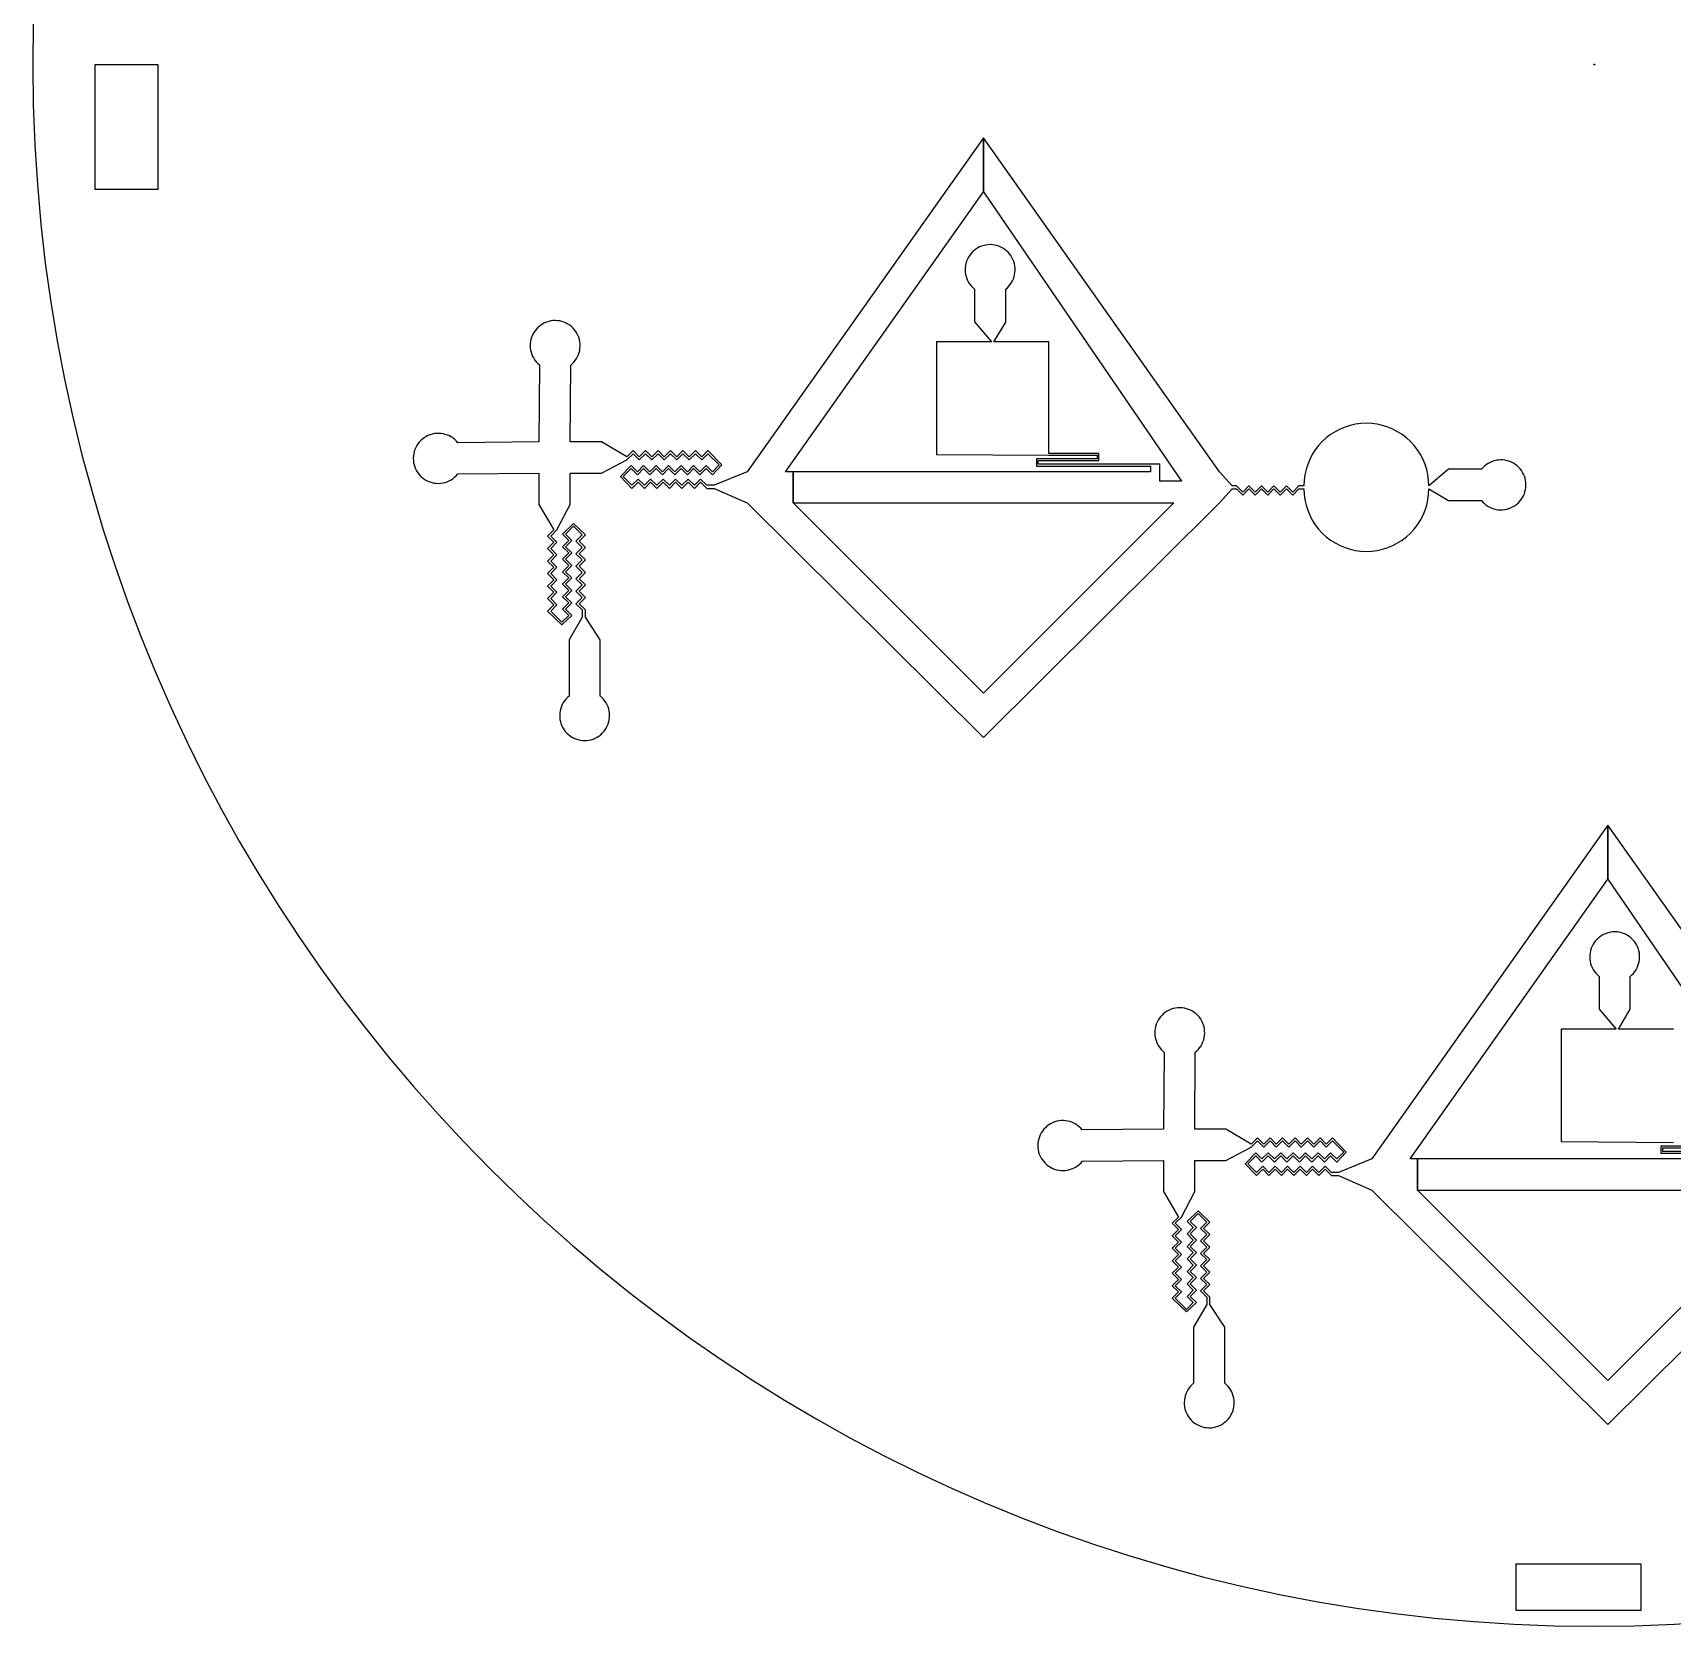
# Model space of a CAD drawing. Extents: x -50000 to 50000, y -50000 to 50000.
# Drawn here: x -50000 to 2500, y -50000 to 1012 of the extents above; entities that cross this region are included whole.
import ezdxf

# ---------------------------------------------------------------- set-up
doc = ezdxf.new("R2010")
doc.units = 13
doc.layers.add('1', color=91, linetype='CONTINUOUS')
doc.layers.add('2', color=151, linetype='CONTINUOUS')

msp = doc.modelspace()

# ---------------------------------------------------------------- linework, layer by layer
at = {"layer": '1'}
msp.add_lwpolyline([(-10.703, 1.441), (-10.7, 1.371), (-10.691, 1.302), (-10.676, 1.234), (-10.655, 1.167), (-10.628, 1.103), (-10.595, 1.041), (-10.558, 0.982), (-10.515, 0.926), (-10.468, 0.875), (-10.417, 0.828), (-10.361, 0.785), (-10.302, 0.748), (-10.24, 0.715), (-10.176, 0.689), (-10.168, 0.686), (-10.101, 0.666), (-10.033, 0.651), (-9.963, 0.643), (-9.893, 0.641), (-9.824, 0.645), (-9.755, 0.655), (-9.686, 0.671), (-9.62, 0.693), (-9.556, 0.72), (-9.494, 0.753), (-9.436, 0.791), (-9.381, 0.835), (-9.33, 0.882), (-9.283, 0.934), (-9.278, 0.941), (-6.679, 0.966), (-6.679, -0.034), (-6.201, -0.847), (-6.401, -1.047), (-6.201, -1.247), (-6.401, -1.447), (-6.201, -1.647), (-6.401, -1.847), (-6.201, -2.047), (-6.401, -2.247), (-6.201, -2.447), (-6.401, -2.647), (-6.201, -2.847), (-6.401, -3.047), (-6.201, -3.247), (-6.401, -3.447), (-5.943, -3.887), (-5.625, -3.587), (-5.825, -3.387), (-5.625, -3.187), (-5.825, -2.987), (-5.625, -2.787), (-5.825, -2.587), (-5.625, -2.387), (-5.825, -2.187), (-5.625, -1.987), (-5.825, -1.787), (-5.625, -1.587), (-5.825, -1.387), (-5.625, -1.187), (-5.825, -0.987), (-5.571, -0.732), (-5.292, -1.011), (-5.492, -1.211), (-5.292, -1.411), (-5.492, -1.611), (-5.292, -1.811), (-5.492, -2.011), (-5.292, -2.211), (-5.492, -2.411), (-5.292, -2.611), (-5.492, -2.811), (-5.292, -3.011), (-5.492, -3.211), (-5.292, -3.411), (-5.292, -3.644), (-5.715, -4.369), (-5.715, -6.169), (-5.768, -6.215), (-5.816, -6.265), (-5.86, -6.32), (-5.899, -6.378), (-5.932, -6.439), (-5.96, -6.503), (-5.983, -6.569), (-6, -6.637), (-6.01, -6.706), (-6.015, -6.776), (-6.013, -6.846), (-6.006, -6.915), (-5.992, -6.984), (-5.973, -7.051), (-5.97, -7.059), (-5.944, -7.124), (-5.912, -7.186), (-5.876, -7.245), (-5.834, -7.301), (-5.787, -7.353), (-5.736, -7.401), (-5.681, -7.444), (-5.623, -7.482), (-5.561, -7.515), (-5.497, -7.543), (-5.43, -7.564), (-5.362, -7.58), (-5.293, -7.59), (-5.223, -7.594), (-5.215, -7.594), (-5.145, -7.591), (-5.076, -7.582), (-5.008, -7.567), (-4.941, -7.546), (-4.877, -7.519), (-4.815, -7.487), (-4.756, -7.449), (-4.7, -7.407), (-4.649, -7.359), (-4.602, -7.308), (-4.559, -7.253), (-4.522, -7.194), (-4.49, -7.132), (-4.463, -7.067), (-4.46, -7.059), (-4.44, -6.992), (-4.425, -6.924), (-4.417, -6.855), (-4.415, -6.785), (-4.419, -6.715), (-4.429, -6.646), (-4.444, -6.578), (-4.466, -6.512), (-4.494, -6.447), (-4.527, -6.386), (-4.565, -6.327), (-4.608, -6.273), (-4.656, -6.222), (-4.708, -6.175), (-4.715, -6.169), (-4.715, -4.369), (-5.193, -3.644), (-5.193, -3.411), (-5.393, -3.211), (-5.193, -3.011), (-5.393, -2.811), (-5.193, -2.611), (-5.393, -2.411), (-5.193, -2.211), (-5.393, -2.011), (-5.193, -1.811), (-5.393, -1.611), (-5.193, -1.411), (-5.393, -1.211), (-5.193, -1.011), (-5.571, -0.645), (-5.924, -0.987), (-5.724, -1.187), (-5.924, -1.387), (-5.724, -1.587), (-5.924, -1.787), (-5.724, -1.987), (-5.924, -2.187), (-5.724, -2.387), (-5.924, -2.587), (-5.724, -2.787), (-5.924, -2.987), (-5.724, -3.187), (-5.924, -3.387), (-5.724, -3.587), (-5.943, -3.806), (-6.302, -3.447), (-6.102, -3.247), (-6.302, -3.047), (-6.102, -2.847), (-6.302, -2.647), (-6.102, -2.447), (-6.302, -2.247), (-6.102, -2.047), (-6.302, -1.847), (-6.102, -1.647), (-6.302, -1.447), (-6.102, -1.247), (-6.302, -1.047), (-6.102, -0.847), (-5.679, -0.034), (-5.679, 0.966), (-4.679, 0.966), (-3.866, 1.389), (-3.666, 1.589), (-3.466, 1.389), (-3.266, 1.589), (-3.066, 1.389), (-2.866, 1.589), (-2.666, 1.389), (-2.466, 1.589), (-2.266, 1.389), (-2.066, 1.589), (-1.866, 1.389), (-1.666, 1.589), (-1.466, 1.389), (-1.266, 1.589), (-0.906, 1.231), (-1.126, 1.012), (-1.326, 1.212), (-1.526, 1.012), (-1.726, 1.212), (-1.926, 1.012), (-2.126, 1.212), (-2.326, 1.012), (-2.526, 1.212), (-2.726, 1.012), (-2.926, 1.212), (-3.126, 1.012), (-3.326, 1.212), (-3.526, 1.012), (-3.726, 1.212), (-4.067, 0.859), (-3.702, 0.481), (-3.502, 0.681), (-3.302, 0.481), (-3.102, 0.681), (-2.902, 0.481), (-2.702, 0.681), (-2.502, 0.481), (-2.302, 0.681), (-2.102, 0.481), (-1.902, 0.681), (-1.702, 0.481), (-1.502, 0.681), (-1.302, 0.481), (-1.069, 0.481), (-0.006, 0.013), (7.556, -7.493), (15.119, 0.013), (15.519, 0.464), (15.659, 0.464), (15.859, 0.264), (16.059, 0.464), (16.259, 0.264), (16.459, 0.464), (16.659, 0.264), (16.859, 0.464), (17.059, 0.264), (17.259, 0.464), (17.459, 0.264), (17.659, 0.464), (17.819, 0.464), (17.827, 0.29), (17.849, 0.117), (17.887, -0.054), (17.94, -0.22), (18.006, -0.381), (18.087, -0.536), (18.181, -0.683), (18.287, -0.822), (18.405, -0.95), (18.533, -1.068), (18.672, -1.174), (18.819, -1.268), (18.974, -1.349), (19.135, -1.415), (19.301, -1.468), (19.472, -1.506), (19.645, -1.528), (19.819, -1.536), (19.993, -1.528), (20.166, -1.506), (20.337, -1.468), (20.503, -1.415), (20.664, -1.349), (20.819, -1.268), (20.966, -1.174), (21.105, -1.068), (21.233, -0.95), (21.351, -0.822), (21.457, -0.683), (21.551, -0.536), (21.632, -0.381), (21.698, -0.22), (21.751, -0.054), (21.789, 0.117), (21.811, 0.29), (21.819, 0.464), (22.451, 0.092), (23.504, 0.092), (23.55, 0.039), (23.6, -0.009), (23.655, -0.053), (23.713, -0.091), (23.774, -0.125), (23.838, -0.153), (23.904, -0.176), (23.972, -0.192), (24.041, -0.203), (24.11, -0.208), (24.18, -0.206), (24.249, -0.199), (24.318, -0.185), (24.385, -0.166), (24.393, -0.163), (24.458, -0.137), (24.52, -0.105), (24.579, -0.069), (24.635, -0.027), (24.687, 0.02), (24.735, 0.071), (24.778, 0.126), (24.816, 0.184), (24.849, 0.246), (24.877, 0.31), (24.898, 0.376), (24.914, 0.444), (24.924, 0.513), (24.928, 0.583), (24.928, 0.592), (24.925, 0.662), (24.916, 0.731), (24.901, 0.799), (24.88, 0.866), (24.853, 0.93), (24.821, 0.992), (24.784, 1.051), (24.741, 1.106), (24.694, 1.158), (24.643, 1.205), (24.587, 1.247), (24.529, 1.285), (24.467, 1.317), (24.402, 1.344), (24.393, 1.347), (24.326, 1.367), (24.258, 1.382), (24.189, 1.39), (24.119, 1.392), (24.05, 1.388), (23.981, 1.378), (23.913, 1.362), (23.846, 1.341), (23.782, 1.313), (23.721, 1.28), (23.662, 1.242), (23.608, 1.199), (23.557, 1.151), (23.51, 1.1), (23.504, 1.092), (22.451, 1.092), (21.819, 0.563), (21.811, 0.737), (21.789, 0.91), (21.751, 1.081), (21.698, 1.247), (21.632, 1.408), (21.551, 1.563), (21.457, 1.71), (21.351, 1.849), (21.233, 1.977), (21.105, 2.095), (20.966, 2.201), (20.819, 2.295), (20.664, 2.376), (20.503, 2.442), (20.337, 2.495), (20.166, 2.533), (19.993, 2.555), (19.819, 2.563), (19.645, 2.555), (19.472, 2.533), (19.301, 2.495), (19.135, 2.442), (18.974, 2.376), (18.819, 2.295), (18.672, 2.201), (18.533, 2.095), (18.405, 1.977), (18.287, 1.849), (18.181, 1.71), (18.087, 1.563), (18.006, 1.408), (17.94, 1.247), (17.887, 1.081), (17.849, 0.91), (17.827, 0.737), (17.819, 0.563), (17.659, 0.563), (17.459, 0.363), (17.259, 0.563), (17.059, 0.363), (16.859, 0.563), (16.659, 0.363), (16.459, 0.563), (16.259, 0.363), (16.059, 0.563), (15.859, 0.363), (15.659, 0.563), (15.519, 0.563), (15.119, 1.013), (7.556, 11.701), (-0.006, 1.013), (-1.069, 0.58), (-1.302, 0.58), (-1.502, 0.78), (-1.702, 0.58), (-1.902, 0.78), (-2.102, 0.58), (-2.302, 0.78), (-2.502, 0.58), (-2.702, 0.78), (-2.902, 0.58), (-3.102, 0.78), (-3.302, 0.58), (-3.502, 0.78), (-3.702, 0.58), (-3.98, 0.859), (-3.726, 1.113), (-3.526, 0.913), (-3.326, 1.113), (-3.126, 0.913), (-2.926, 1.113), (-2.726, 0.913), (-2.526, 1.113), (-2.326, 0.913), (-2.126, 1.113), (-1.926, 0.913), (-1.726, 1.113), (-1.526, 0.913), (-1.326, 1.113), (-1.126, 0.913), (-0.826, 1.231), (-1.266, 1.688), (-1.466, 1.488), (-1.666, 1.688), (-1.866, 1.488), (-2.066, 1.688), (-2.266, 1.488), (-2.466, 1.688), (-2.666, 1.488), (-2.866, 1.688), (-3.066, 1.488), (-3.266, 1.688), (-3.466, 1.488), (-3.666, 1.688), (-3.866, 1.488), (-4.679, 1.966), (-5.679, 1.966), (-5.659, 4.428), (-5.606, 4.474), (-5.558, 4.524), (-5.514, 4.579), (-5.475, 4.637), (-5.442, 4.698), (-5.414, 4.762), (-5.391, 4.828), (-5.374, 4.896), (-5.364, 4.965), (-5.359, 5.034), (-5.36, 5.104), (-5.368, 5.173), (-5.381, 5.242), (-5.401, 5.309), (-5.404, 5.318), (-5.43, 5.383), (-5.461, 5.445), (-5.498, 5.504), (-5.54, 5.56), (-5.586, 5.612), (-5.637, 5.66), (-5.692, 5.703), (-5.751, 5.741), (-5.812, 5.774), (-5.876, 5.801), (-5.942, 5.823), (-6.01, 5.839), (-6.079, 5.849), (-6.149, 5.853), (-6.159, 5.853), (-6.229, 5.85), (-6.298, 5.841), (-6.366, 5.826), (-6.433, 5.805), (-6.497, 5.778), (-6.559, 5.746), (-6.618, 5.708), (-6.673, 5.666), (-6.725, 5.619), (-6.772, 5.567), (-6.814, 5.512), (-6.852, 5.453), (-6.884, 5.391), (-6.911, 5.327), (-6.914, 5.318), (-6.934, 5.251), (-6.949, 5.183), (-6.957, 5.113), (-6.959, 5.043), (-6.955, 4.974), (-6.945, 4.905), (-6.929, 4.836), (-6.907, 4.77), (-6.88, 4.706), (-6.847, 4.644), (-6.809, 4.586), (-6.765, 4.531), (-6.718, 4.48), (-6.666, 4.433), (-6.659, 4.428), (-6.679, 1.966), (-9.278, 1.941), (-9.324, 1.994), (-9.374, 2.042), (-9.429, 2.086), (-9.487, 2.125), (-9.548, 2.158), (-9.612, 2.186), (-9.678, 2.209), (-9.746, 2.226), (-9.815, 2.236), (-9.884, 2.241), (-9.954, 2.24), (-10.023, 2.232), (-10.092, 2.219), (-10.159, 2.199), (-10.168, 2.196), (-10.233, 2.17), (-10.295, 2.139), (-10.354, 2.102), (-10.41, 2.06), (-10.462, 2.013), (-10.51, 1.962), (-10.553, 1.907), (-10.591, 1.849), (-10.624, 1.787), (-10.652, 1.723), (-10.673, 1.657), (-10.689, 1.589), (-10.699, 1.52), (-10.703, 1.45), (-10.703, 1.441)], close=True, dxfattribs=at)
msp.add_circle((0, 0), 50000, dxfattribs=at)
at = {"layer": '2'}
for points in [[(-48000, 0), (-46000, 0), (-46000, -4000), (-48000, -4000), (-48000, 0)], [(-19556.5, -4083.5), (-13218.5, -13340.5), (-13907.5, -13340.5), (-13907.5, -12800.5), (-17804.5, -12800.5), (-17804.5, -12685.5), (-15856.5, -12685.5), (-15856.5, -12455.5), (-17459.5, -12455.5), (-17459.5, -8884.5), (-19224.5, -8884.5), (-18843.5, -8247.5), (-18842.5, -7195.5), (-18789.5, -7149.5), (-18741.5, -7099.5), (-18697.5, -7044.5), (-18659.5, -6986.5), (-18625.5, -6925.5), (-18597.5, -6861.5), (-18574.5, -6795.5), (-18558.5, -6727.5), (-18547.5, -6658.5), (-18542.5, -6589.5), (-18544.5, -6519.5), (-18551.5, -6450.5), (-18565.5, -6381.5), (-18584.5, -6314.5), (-18587.5, -6306.5), (-18613.5, -6241.5), (-18644.5, -6179.5), (-18680.5, -6120.5), (-18722.5, -6064.5), (-18769.5, -6012.5), (-18820.5, -5964.5), (-18875.5, -5921.5), (-18933.5, -5883.5), (-18995.5, -5849.5), (-19059.5, -5821.5), (-19125.5, -5800.5), (-19193.5, -5784.5), (-19262.5, -5774.5), (-19332.5, -5770.5), (-19341.5, -5770.5), (-19411.5, -5773.5), (-19480.5, -5782.5), (-19548.5, -5797.5), (-19615.5, -5818.5), (-19679.5, -5845.5), (-19741.5, -5877.5), (-19800.5, -5914.5), (-19855.5, -5957.5), (-19907.5, -6004.5), (-19954.5, -6055.5), (-19996.5, -6111.5), (-20034.5, -6169.5), (-20067.5, -6231.5), (-20094.5, -6296.5), (-20097.5, -6305.5), (-20117.5, -6371.5), (-20132.5, -6439.5), (-20140.5, -6508.5), (-20142.5, -6578.5), (-20138.5, -6647.5), (-20128.5, -6716.5), (-20112.5, -6785.5), (-20091.5, -6852.5), (-20063.5, -6916.5), (-20030.5, -6977.5), (-19992.5, -7036.5), (-19949.5, -7090.5), (-19901.5, -7141.5), (-19850.5, -7188.5), (-19842.5, -7194.5), (-19843.5, -8246.5), (-19294.5, -8884.5), (-21060.5, -8884.5), (-21060.5, -12484.5), (-17459.5, -12513.5), (-15913.5, -12513.5), (-15913.5, -12627.5), (-17861.5, -12627.5), (-17861.5, -12857.5), (-14207.5, -12857.5), (-14207.5, -13040.5), (-25652.5, -13040.5), (-25652.5, -14040.5), (-13459.5, -14040.5), (-19556.5, -20132.5), (-25652.5, -14040.5), (-25652.5, -13040.5), (-25893.5, -13040.5), (-19556.5, -4083.5), (-19556.5, -2352.5), (-27118.5, -13040.5), (-28181.5, -13473.5), (-28414.5, -13473.5), (-28614.5, -13273.5), (-28814.5, -13473.5), (-29014.5, -13273.5), (-29214.5, -13473.5), (-29414.5, -13273.5), (-29614.5, -13473.5), (-29814.5, -13273.5), (-30014.5, -13473.5), (-30214.5, -13273.5), (-30414.5, -13473.5), (-30614.5, -13273.5), (-30814.5, -13473.5), (-31092.5, -13194.5), (-30838.5, -12940.5), (-30638.5, -13140.5), (-30438.5, -12940.5), (-30238.5, -13140.5), (-30038.5, -12940.5), (-29838.5, -13140.5), (-29638.5, -12940.5), (-29438.5, -13140.5), (-29238.5, -12940.5), (-29038.5, -13140.5), (-28838.5, -12940.5), (-28638.5, -13140.5), (-28438.5, -12940.5), (-28238.5, -13140.5), (-27938.5, -12822.5), (-28378.5, -12365.5), (-28578.5, -12565.5), (-28778.5, -12365.5), (-28978.5, -12565.5), (-29178.5, -12365.5), (-29378.5, -12565.5), (-29578.5, -12365.5), (-29778.5, -12565.5), (-29978.5, -12365.5), (-30178.5, -12565.5), (-30378.5, -12365.5), (-30578.5, -12565.5), (-30778.5, -12365.5), (-30978.5, -12565.5), (-31791.5, -12087.5), (-32791.5, -12087.5), (-32771.5, -9625.5), (-32718.5, -9579.5), (-32670.5, -9529.5), (-32626.5, -9474.5), (-32587.5, -9416.5), (-32554.5, -9355.5), (-32526.5, -9291.5), (-32503.5, -9225.5), (-32486.5, -9157.5), (-32476.5, -9088.5), (-32471.5, -9019.5), (-32472.5, -8949.5), (-32480.5, -8880.5), (-32493.5, -8811.5), (-32513.5, -8744.5), (-32516.5, -8735.5), (-32542.5, -8670.5), (-32573.5, -8608.5), (-32610.5, -8549.5), (-32652.5, -8493.5), (-32698.5, -8441.5), (-32749.5, -8393.5), (-32804.5, -8350.5), (-32863.5, -8312.5), (-32924.5, -8279.5), (-32988.5, -8252.5), (-33054.5, -8230.5), (-33122.5, -8214.5), (-33191.5, -8204.5), (-33261.5, -8200.5), (-33271.5, -8200.5), (-33341.5, -8203.5), (-33410.5, -8212.5), (-33478.5, -8227.5), (-33545.5, -8248.5), (-33609.5, -8275.5), (-33671.5, -8307.5), (-33730.5, -8345.5), (-33785.5, -8387.5), (-33837.5, -8434.5), (-33884.5, -8486.5), (-33926.5, -8541.5), (-33964.5, -8600.5), (-33996.5, -8662.5), (-34023.5, -8726.5), (-34026.5, -8735.5), (-34046.5, -8802.5), (-34061.5, -8870.5), (-34069.5, -8940.5), (-34071.5, -9010.5), (-34067.5, -9079.5), (-34057.5, -9148.5), (-34041.5, -9217.5), (-34019.5, -9283.5), (-33992.5, -9347.5), (-33959.5, -9409.5), (-33921.5, -9467.5), (-33877.5, -9522.5), (-33830.5, -9573.5), (-33778.5, -9620.5), (-33771.5, -9625.5), (-33791.5, -12087.5), (-36390.5, -12112.5), (-36436.5, -12059.5), (-36486.5, -12011.5), (-36541.5, -11967.5), (-36599.5, -11928.5), (-36660.5, -11895.5), (-36724.5, -11867.5), (-36790.5, -11844.5), (-36858.5, -11827.5), (-36927.5, -11817.5), (-36996.5, -11812.5), (-37066.5, -11813.5), (-37135.5, -11821.5), (-37204.5, -11834.5), (-37271.5, -11854.5), (-37280.5, -11857.5), (-37345.5, -11883.5), (-37407.5, -11914.5), (-37466.5, -11951.5), (-37522.5, -11993.5), (-37574.5, -12040.5), (-37622.5, -12091.5), (-37665.5, -12146.5), (-37703.5, -12204.5), (-37736.5, -12266.5), (-37764.5, -12330.5), (-37785.5, -12396.5), (-37801.5, -12464.5), (-37811.5, -12533.5), (-37815.5, -12603.5), (-37815.5, -12612.5), (-37812.5, -12682.5), (-37803.5, -12751.5), (-37788.5, -12819.5), (-37767.5, -12886.5), (-37740.5, -12950.5), (-37707.5, -13012.5), (-37670.5, -13071.5), (-37627.5, -13127.5), (-37580.5, -13178.5), (-37529.5, -13225.5), (-37473.5, -13268.5), (-37414.5, -13305.5), (-37352.5, -13338.5), (-37288.5, -13364.5), (-37280.5, -13367.5), (-37213.5, -13387.5), (-37145.5, -13402.5), (-37075.5, -13410.5), (-37005.5, -13412.5), (-36936.5, -13408.5), (-36867.5, -13398.5), (-36798.5, -13382.5), (-36732.5, -13360.5), (-36668.5, -13333.5), (-36606.5, -13300.5), (-36548.5, -13262.5), (-36493.5, -13218.5), (-36442.5, -13171.5), (-36395.5, -13119.5), (-36390.5, -13112.5), (-33791.5, -13087.5), (-33791.5, -14087.5), (-33313.5, -14900.5), (-33513.5, -15100.5), (-33313.5, -15300.5), (-33513.5, -15500.5), (-33313.5, -15700.5), (-33513.5, -15900.5), (-33313.5, -16100.5), (-33513.5, -16300.5), (-33313.5, -16500.5), (-33513.5, -16700.5), (-33313.5, -16900.5), (-33513.5, -17100.5), (-33313.5, -17300.5), (-33513.5, -17500.5), (-33055.5, -17940.5), (-32737.5, -17640.5), (-32937.5, -17440.5), (-32737.5, -17240.5), (-32937.5, -17040.5), (-32737.5, -16840.5), (-32937.5, -16640.5), (-32737.5, -16440.5), (-32937.5, -16240.5), (-32737.5, -16040.5), (-32937.5, -15840.5), (-32737.5, -15640.5), (-32937.5, -15440.5), (-32737.5, -15240.5), (-32937.5, -15040.5), (-32683.5, -14785.5), (-32404.5, -15064.5), (-32604.5, -15264.5), (-32404.5, -15464.5), (-32604.5, -15664.5), (-32404.5, -15864.5), (-32604.5, -16064.5), (-32404.5, -16264.5), (-32604.5, -16464.5), (-32404.5, -16664.5), (-32604.5, -16864.5), (-32404.5, -17064.5), (-32604.5, -17264.5), (-32404.5, -17464.5), (-32404.5, -17697.5), (-32827.5, -18422.5), (-32827.5, -20222.5), (-32880.5, -20268.5), (-32928.5, -20318.5), (-32972.5, -20373.5), (-33011.5, -20431.5), (-33044.5, -20492.5), (-33072.5, -20556.5), (-33095.5, -20622.5), (-33112.5, -20690.5), (-33122.5, -20759.5), (-33127.5, -20829.5), (-33125.5, -20899.5), (-33118.5, -20968.5), (-33104.5, -21037.5), (-33085.5, -21104.5), (-33082.5, -21112.5), (-33056.5, -21177.5), (-33024.5, -21239.5), (-32988.5, -21298.5), (-32946.5, -21354.5), (-32899.5, -21406.5), (-32848.5, -21454.5), (-32793.5, -21497.5), (-32735.5, -21535.5), (-32673.5, -21568.5), (-32609.5, -21596.5), (-32542.5, -21617.5), (-32474.5, -21633.5), (-32405.5, -21643.5), (-32335.5, -21647.5), (-32327.5, -21647.5), (-32257.5, -21644.5), (-32188.5, -21635.5), (-32120.5, -21620.5), (-32053.5, -21599.5), (-31989.5, -21572.5), (-31927.5, -21540.5), (-31868.5, -21502.5), (-31812.5, -21460.5), (-31761.5, -21412.5), (-31714.5, -21361.5), (-31671.5, -21306.5), (-31634.5, -21247.5), (-31602.5, -21185.5), (-31575.5, -21120.5), (-31572.5, -21112.5), (-31552.5, -21045.5), (-31537.5, -20977.5), (-31529.5, -20908.5), (-31527.5, -20838.5), (-31531.5, -20768.5), (-31541.5, -20699.5), (-31556.5, -20631.5), (-31578.5, -20565.5), (-31606.5, -20500.5), (-31639.5, -20439.5), (-31677.5, -20380.5), (-31720.5, -20326.5), (-31768.5, -20275.5), (-31820.5, -20228.5), (-31827.5, -20222.5), (-31827.5, -18422.5), (-32305.5, -17697.5), (-32305.5, -17464.5), (-32505.5, -17264.5), (-32305.5, -17064.5), (-32505.5, -16864.5), (-32305.5, -16664.5), (-32505.5, -16464.5), (-32305.5, -16264.5), (-32505.5, -16064.5), (-32305.5, -15864.5), (-32505.5, -15664.5), (-32305.5, -15464.5), (-32505.5, -15264.5), (-32305.5, -15064.5), (-32683.5, -14698.5), (-33036.5, -15040.5), (-32836.5, -15240.5), (-33036.5, -15440.5), (-32836.5, -15640.5), (-33036.5, -15840.5), (-32836.5, -16040.5), (-33036.5, -16240.5), (-32836.5, -16440.5), (-33036.5, -16640.5), (-32836.5, -16840.5), (-33036.5, -17040.5), (-32836.5, -17240.5), (-33036.5, -17440.5), (-32836.5, -17640.5), (-33055.5, -17859.5), (-33414.5, -17500.5), (-33214.5, -17300.5), (-33414.5, -17100.5), (-33214.5, -16900.5), (-33414.5, -16700.5), (-33214.5, -16500.5), (-33414.5, -16300.5), (-33214.5, -16100.5), (-33414.5, -15900.5), (-33214.5, -15700.5), (-33414.5, -15500.5), (-33214.5, -15300.5), (-33414.5, -15100.5), (-33214.5, -14900.5), (-32791.5, -14087.5), (-32791.5, -13087.5), (-31791.5, -13087.5), (-30978.5, -12664.5), (-30778.5, -12464.5), (-30578.5, -12664.5), (-30378.5, -12464.5), (-30178.5, -12664.5), (-29978.5, -12464.5), (-29778.5, -12664.5), (-29578.5, -12464.5), (-29378.5, -12664.5), (-29178.5, -12464.5), (-28978.5, -12664.5), (-28778.5, -12464.5), (-28578.5, -12664.5), (-28378.5, -12464.5), (-28018.5, -12822.5), (-28238.5, -13041.5), (-28438.5, -12841.5), (-28638.5, -13041.5), (-28838.5, -12841.5), (-29038.5, -13041.5), (-29238.5, -12841.5), (-29438.5, -13041.5), (-29638.5, -12841.5), (-29838.5, -13041.5), (-30038.5, -12841.5), (-30238.5, -13041.5), (-30438.5, -12841.5), (-30638.5, -13041.5), (-30838.5, -12841.5), (-31179.5, -13194.5), (-30814.5, -13572.5), (-30614.5, -13372.5), (-30414.5, -13572.5), (-30214.5, -13372.5), (-30014.5, -13572.5), (-29814.5, -13372.5), (-29614.5, -13572.5), (-29414.5, -13372.5), (-29214.5, -13572.5), (-29014.5, -13372.5), (-28814.5, -13572.5), (-28614.5, -13372.5), (-28414.5, -13572.5), (-28181.5, -13572.5), (-27118.5, -14040.5), (-19556.5, -21546.5), (-11993.5, -14040.5), (-11593.5, -13589.5), (-11453.5, -13589.5), (-11253.5, -13789.5), (-11053.5, -13589.5), (-10853.5, -13789.5), (-10653.5, -13589.5), (-10453.5, -13789.5), (-10253.5, -13589.5), (-10053.5, -13789.5), (-9853.5, -13589.5), (-9653.5, -13789.5), (-9453.5, -13589.5), (-9293.5, -13589.5), (-9285.5, -13763.5), (-9263.5, -13936.5), (-9225.5, -14107.5), (-9172.5, -14273.5), (-9106.5, -14434.5), (-9025.5, -14589.5), (-8931.5, -14736.5), (-8825.5, -14875.5), (-8707.5, -15003.5), (-8579.5, -15121.5), (-8440.5, -15227.5), (-8293.5, -15321.5), (-8138.5, -15402.5), (-7977.5, -15468.5), (-7811.5, -15521.5), (-7640.5, -15559.5), (-7467.5, -15581.5), (-7293.5, -15589.5), (-7119.5, -15581.5), (-6946.5, -15559.5), (-6775.5, -15521.5), (-6609.5, -15468.5), (-6448.5, -15402.5), (-6293.5, -15321.5), (-6146.5, -15227.5), (-6007.5, -15121.5), (-5879.5, -15003.5), (-5761.5, -14875.5), (-5655.5, -14736.5), (-5561.5, -14589.5), (-5480.5, -14434.5), (-5414.5, -14273.5), (-5361.5, -14107.5), (-5323.5, -13936.5), (-5301.5, -13763.5), (-5293.5, -13589.5), (-4661.5, -13961.5), (-3608.5, -13961.5), (-3562.5, -14014.5), (-3512.5, -14062.5), (-3457.5, -14106.5), (-3399.5, -14144.5), (-3338.5, -14178.5), (-3274.5, -14206.5), (-3208.5, -14229.5), (-3140.5, -14245.5), (-3071.5, -14256.5), (-3002.5, -14261.5), (-2932.5, -14259.5), (-2863.5, -14252.5), (-2794.5, -14238.5), (-2727.5, -14219.5), (-2719.5, -14216.5), (-2654.5, -14190.5), (-2592.5, -14158.5), (-2533.5, -14122.5), (-2477.5, -14080.5), (-2425.5, -14033.5), (-2377.5, -13982.5), (-2334.5, -13927.5), (-2296.5, -13869.5), (-2263.5, -13807.5), (-2235.5, -13743.5), (-2214.5, -13677.5), (-2198.5, -13609.5), (-2188.5, -13540.5), (-2184.5, -13470.5), (-2184.5, -13461.5), (-2187.5, -13391.5), (-2196.5, -13322.5), (-2211.5, -13254.5), (-2232.5, -13187.5), (-2259.5, -13123.5), (-2291.5, -13061.5), (-2328.5, -13002.5), (-2371.5, -12947.5), (-2418.5, -12895.5), (-2469.5, -12848.5), (-2525.5, -12806.5), (-2583.5, -12768.5), (-2645.5, -12736.5), (-2710.5, -12709.5), (-2719.5, -12706.5), (-2786.5, -12686.5), (-2854.5, -12671.5), (-2923.5, -12663.5), (-2993.5, -12661.5), (-3062.5, -12665.5), (-3131.5, -12675.5), (-3199.5, -12691.5), (-3266.5, -12712.5), (-3330.5, -12740.5), (-3391.5, -12773.5), (-3450.5, -12811.5), (-3504.5, -12854.5), (-3555.5, -12902.5), (-3602.5, -12953.5), (-3608.5, -12961.5), (-4661.5, -12961.5), (-5293.5, -13490.5), (-5301.5, -13316.5), (-5323.5, -13143.5), (-5361.5, -12972.5), (-5414.5, -12806.5), (-5480.5, -12645.5), (-5561.5, -12490.5), (-5655.5, -12343.5), (-5761.5, -12204.5), (-5879.5, -12076.5), (-6007.5, -11958.5), (-6146.5, -11852.5), (-6293.5, -11758.5), (-6448.5, -11677.5), (-6609.5, -11611.5), (-6775.5, -11558.5), (-6946.5, -11520.5), (-7119.5, -11498.5), (-7293.5, -11490.5), (-7467.5, -11498.5), (-7640.5, -11520.5), (-7811.5, -11558.5), (-7977.5, -11611.5), (-8138.5, -11677.5), (-8293.5, -11758.5), (-8440.5, -11852.5), (-8579.5, -11958.5), (-8707.5, -12076.5), (-8825.5, -12204.5), (-8931.5, -12343.5), (-9025.5, -12490.5), (-9106.5, -12645.5), (-9172.5, -12806.5), (-9225.5, -12972.5), (-9263.5, -13143.5), (-9285.5, -13316.5), (-9293.5, -13490.5), (-9453.5, -13490.5), (-9653.5, -13690.5), (-9853.5, -13490.5), (-10053.5, -13690.5), (-10253.5, -13490.5), (-10453.5, -13690.5), (-10653.5, -13490.5), (-10853.5, -13690.5), (-11053.5, -13490.5), (-11253.5, -13690.5), (-11453.5, -13490.5), (-11593.5, -13490.5), (-11993.5, -13040.5), (-19556.5, -2352.5), (-19556.5, -4083.5)], [(-2500, -48000), (1500, -48000), (1500, -49500), (-2500, -49500), (-2500, -48000)]]:
    msp.add_lwpolyline(points, close=True, dxfattribs=at)
for points in [[(5792.5, -35040.5), (-5652.5, -35040.5), (-5652.5, -36040.5), (6540.5, -36040.5), (443.5, -42132.5), (-5652.5, -36040.5), (-5652.5, -35040.5), (-5893.5, -35040.5), (443.5, -26083.5), (443.5, -24352.5), (-7118.5, -35040.5), (-8181.5, -35473.5), (-8414.5, -35473.5), (-8614.5, -35273.5), (-8814.5, -35473.5), (-9014.5, -35273.5), (-9214.5, -35473.5), (-9414.5, -35273.5), (-9614.5, -35473.5), (-9814.5, -35273.5), (-10014.5, -35473.5), (-10214.5, -35273.5), (-10414.5, -35473.5), (-10614.5, -35273.5), (-10814.5, -35473.5), (-11092.5, -35194.5), (-10838.5, -34940.5), (-10638.5, -35140.5), (-10438.5, -34940.5), (-10238.5, -35140.5), (-10038.5, -34940.5), (-9838.5, -35140.5), (-9638.5, -34940.5), (-9438.5, -35140.5), (-9238.5, -34940.5), (-9038.5, -35140.5), (-8838.5, -34940.5), (-8638.5, -35140.5), (-8438.5, -34940.5), (-8238.5, -35140.5), (-7938.5, -34822.5), (-8378.5, -34365.5), (-8578.5, -34565.5), (-8778.5, -34365.5), (-8978.5, -34565.5), (-9178.5, -34365.5), (-9378.5, -34565.5), (-9578.5, -34365.5), (-9778.5, -34565.5), (-9978.5, -34365.5), (-10178.5, -34565.5), (-10378.5, -34365.5), (-10578.5, -34565.5), (-10778.5, -34365.5), (-10978.5, -34565.5), (-11791.5, -34087.5), (-12791.5, -34087.5), (-12771.5, -31625.5), (-12718.5, -31579.5), (-12670.5, -31529.5), (-12626.5, -31474.5), (-12587.5, -31416.5), (-12554.5, -31355.5), (-12526.5, -31291.5), (-12503.5, -31225.5), (-12486.5, -31157.5), (-12476.5, -31088.5), (-12471.5, -31019.5), (-12472.5, -30949.5), (-12480.5, -30880.5), (-12493.5, -30811.5), (-12513.5, -30744.5), (-12516.5, -30735.5), (-12542.5, -30670.5), (-12573.5, -30608.5), (-12610.5, -30549.5), (-12652.5, -30493.5), (-12698.5, -30441.5), (-12749.5, -30393.5), (-12804.5, -30350.5), (-12863.5, -30312.5), (-12924.5, -30279.5), (-12988.5, -30252.5), (-13054.5, -30230.5), (-13122.5, -30214.5), (-13191.5, -30204.5), (-13261.5, -30200.5), (-13271.5, -30200.5), (-13341.5, -30203.5), (-13410.5, -30212.5), (-13478.5, -30227.5), (-13545.5, -30248.5), (-13609.5, -30275.5), (-13671.5, -30307.5), (-13730.5, -30345.5), (-13785.5, -30387.5), (-13837.5, -30434.5), (-13884.5, -30486.5), (-13926.5, -30541.5), (-13964.5, -30600.5), (-13996.5, -30662.5), (-14023.5, -30726.5), (-14026.5, -30735.5), (-14046.5, -30802.5), (-14061.5, -30870.5), (-14069.5, -30940.5), (-14071.5, -31010.5), (-14067.5, -31079.5), (-14057.5, -31148.5), (-14041.5, -31217.5), (-14019.5, -31283.5), (-13992.5, -31347.5), (-13959.5, -31409.5), (-13921.5, -31467.5), (-13877.5, -31522.5), (-13830.5, -31573.5), (-13778.5, -31620.5), (-13771.5, -31625.5), (-13791.5, -34087.5), (-16390.5, -34112.5), (-16436.5, -34059.5), (-16486.5, -34011.5), (-16541.5, -33967.5), (-16599.5, -33928.5), (-16660.5, -33895.5), (-16724.5, -33867.5), (-16790.5, -33844.5), (-16858.5, -33827.5), (-16927.5, -33817.5), (-16996.5, -33812.5), (-17066.5, -33813.5), (-17135.5, -33821.5), (-17204.5, -33834.5), (-17271.5, -33854.5), (-17280.5, -33857.5), (-17345.5, -33883.5), (-17407.5, -33914.5), (-17466.5, -33951.5), (-17522.5, -33993.5), (-17574.5, -34040.5), (-17622.5, -34091.5), (-17665.5, -34146.5), (-17703.5, -34204.5), (-17736.5, -34266.5), (-17764.5, -34330.5), (-17785.5, -34396.5), (-17801.5, -34464.5), (-17811.5, -34533.5), (-17815.5, -34603.5), (-17815.5, -34612.5), (-17812.5, -34682.5), (-17803.5, -34751.5), (-17788.5, -34819.5), (-17767.5, -34886.5), (-17740.5, -34950.5), (-17707.5, -35012.5), (-17670.5, -35071.5), (-17627.5, -35127.5), (-17580.5, -35178.5), (-17529.5, -35225.5), (-17473.5, -35268.5), (-17414.5, -35305.5), (-17352.5, -35338.5), (-17288.5, -35364.5), (-17280.5, -35367.5), (-17213.5, -35387.5), (-17145.5, -35402.5), (-17075.5, -35410.5), (-17005.5, -35412.5), (-16936.5, -35408.5), (-16867.5, -35398.5), (-16798.5, -35382.5), (-16732.5, -35360.5), (-16668.5, -35333.5), (-16606.5, -35300.5), (-16548.5, -35262.5), (-16493.5, -35218.5), (-16442.5, -35171.5), (-16395.5, -35119.5), (-16390.5, -35112.5), (-13791.5, -35087.5), (-13791.5, -36087.5), (-13313.5, -36900.5), (-13513.5, -37100.5), (-13313.5, -37300.5), (-13513.5, -37500.5), (-13313.5, -37700.5), (-13513.5, -37900.5), (-13313.5, -38100.5), (-13513.5, -38300.5), (-13313.5, -38500.5), (-13513.5, -38700.5), (-13313.5, -38900.5), (-13513.5, -39100.5), (-13313.5, -39300.5), (-13513.5, -39500.5), (-13055.5, -39940.5), (-12737.5, -39640.5), (-12937.5, -39440.5), (-12737.5, -39240.5), (-12937.5, -39040.5), (-12737.5, -38840.5), (-12937.5, -38640.5), (-12737.5, -38440.5), (-12937.5, -38240.5), (-12737.5, -38040.5), (-12937.5, -37840.5), (-12737.5, -37640.5), (-12937.5, -37440.5), (-12737.5, -37240.5), (-12937.5, -37040.5), (-12683.5, -36785.5), (-12404.5, -37064.5), (-12604.5, -37264.5), (-12404.5, -37464.5), (-12604.5, -37664.5), (-12404.5, -37864.5), (-12604.5, -38064.5), (-12404.5, -38264.5), (-12604.5, -38464.5), (-12404.5, -38664.5), (-12604.5, -38864.5), (-12404.5, -39064.5), (-12604.5, -39264.5), (-12404.5, -39464.5), (-12404.5, -39697.5), (-12827.5, -40422.5), (-12827.5, -42222.5), (-12880.5, -42268.5), (-12928.5, -42318.5), (-12972.5, -42373.5), (-13011.5, -42431.5), (-13044.5, -42492.5), (-13072.5, -42556.5), (-13095.5, -42622.5), (-13112.5, -42690.5), (-13122.5, -42759.5), (-13127.5, -42829.5), (-13125.5, -42899.5), (-13118.5, -42968.5), (-13104.5, -43037.5), (-13085.5, -43104.5), (-13082.5, -43112.5), (-13056.5, -43177.5), (-13024.5, -43239.5), (-12988.5, -43298.5), (-12946.5, -43354.5), (-12899.5, -43406.5), (-12848.5, -43454.5), (-12793.5, -43497.5), (-12735.5, -43535.5), (-12673.5, -43568.5), (-12609.5, -43596.5), (-12542.5, -43617.5), (-12474.5, -43633.5), (-12405.5, -43643.5), (-12335.5, -43647.5), (-12327.5, -43647.5), (-12257.5, -43644.5), (-12188.5, -43635.5), (-12120.5, -43620.5), (-12053.5, -43599.5), (-11989.5, -43572.5), (-11927.5, -43540.5), (-11868.5, -43502.5), (-11812.5, -43460.5), (-11761.5, -43412.5), (-11714.5, -43361.5), (-11671.5, -43306.5), (-11634.5, -43247.5), (-11602.5, -43185.5), (-11575.5, -43120.5), (-11572.5, -43112.5), (-11552.5, -43045.5), (-11537.5, -42977.5), (-11529.5, -42908.5), (-11527.5, -42838.5), (-11531.5, -42768.5), (-11541.5, -42699.5), (-11556.5, -42631.5), (-11578.5, -42565.5), (-11606.5, -42500.5), (-11639.5, -42439.5), (-11677.5, -42380.5), (-11720.5, -42326.5), (-11768.5, -42275.5), (-11820.5, -42228.5), (-11827.5, -42222.5), (-11827.5, -40422.5), (-12305.5, -39697.5), (-12305.5, -39464.5), (-12505.5, -39264.5), (-12305.5, -39064.5), (-12505.5, -38864.5), (-12305.5, -38664.5), (-12505.5, -38464.5), (-12305.5, -38264.5), (-12505.5, -38064.5), (-12305.5, -37864.5), (-12505.5, -37664.5), (-12305.5, -37464.5), (-12505.5, -37264.5), (-12305.5, -37064.5), (-12683.5, -36698.5), (-13036.5, -37040.5), (-12836.5, -37240.5), (-13036.5, -37440.5), (-12836.5, -37640.5), (-13036.5, -37840.5), (-12836.5, -38040.5), (-13036.5, -38240.5), (-12836.5, -38440.5), (-13036.5, -38640.5), (-12836.5, -38840.5), (-13036.5, -39040.5), (-12836.5, -39240.5), (-13036.5, -39440.5), (-12836.5, -39640.5), (-13055.5, -39859.5), (-13414.5, -39500.5), (-13214.5, -39300.5), (-13414.5, -39100.5), (-13214.5, -38900.5), (-13414.5, -38700.5), (-13214.5, -38500.5), (-13414.5, -38300.5), (-13214.5, -38100.5), (-13414.5, -37900.5), (-13214.5, -37700.5), (-13414.5, -37500.5), (-13214.5, -37300.5), (-13414.5, -37100.5), (-13214.5, -36900.5), (-12791.5, -36087.5), (-12791.5, -35087.5), (-11791.5, -35087.5), (-10978.5, -34664.5), (-10778.5, -34464.5), (-10578.5, -34664.5), (-10378.5, -34464.5), (-10178.5, -34664.5), (-9978.5, -34464.5), (-9778.5, -34664.5), (-9578.5, -34464.5), (-9378.5, -34664.5), (-9178.5, -34464.5), (-8978.5, -34664.5), (-8778.5, -34464.5), (-8578.5, -34664.5), (-8378.5, -34464.5), (-8018.5, -34822.5), (-8238.5, -35041.5), (-8438.5, -34841.5), (-8638.5, -35041.5), (-8838.5, -34841.5), (-9038.5, -35041.5), (-9238.5, -34841.5), (-9438.5, -35041.5), (-9638.5, -34841.5), (-9838.5, -35041.5), (-10038.5, -34841.5), (-10238.5, -35041.5), (-10438.5, -34841.5), (-10638.5, -35041.5), (-10838.5, -34841.5), (-11179.5, -35194.5), (-10814.5, -35572.5), (-10614.5, -35372.5), (-10414.5, -35572.5), (-10214.5, -35372.5), (-10014.5, -35572.5), (-9814.5, -35372.5), (-9614.5, -35572.5), (-9414.5, -35372.5), (-9214.5, -35572.5), (-9014.5, -35372.5), (-8814.5, -35572.5), (-8614.5, -35372.5), (-8414.5, -35572.5), (-8181.5, -35572.5), (-7118.5, -36040.5), (443.5, -43546.5), (8006.5, -36040.5)], [(8006.5, -35040.5), (443.5, -24352.5), (443.5, -26083.5), (443.5, -26083.5), (6781.5, -35340.5)], [(2540.5, -30884.5), (775.5, -30884.5), (1156.5, -30247.5), (1157.5, -29195.5), (1210.5, -29149.5), (1258.5, -29099.5), (1302.5, -29044.5), (1340.5, -28986.5), (1374.5, -28925.5), (1402.5, -28861.5), (1425.5, -28795.5), (1441.5, -28727.5), (1452.5, -28658.5), (1457.5, -28589.5), (1455.5, -28519.5), (1448.5, -28450.5), (1434.5, -28381.5), (1415.5, -28314.5), (1412.5, -28306.5), (1386.5, -28241.5), (1355.5, -28179.5), (1319.5, -28120.5), (1277.5, -28064.5), (1230.5, -28012.5), (1179.5, -27964.5), (1124.5, -27921.5), (1066.5, -27883.5), (1004.5, -27849.5), (940.5, -27821.5), (874.5, -27800.5), (806.5, -27784.5), (737.5, -27774.5), (667.5, -27770.5), (658.5, -27770.5), (588.5, -27773.5), (519.5, -27782.5), (451.5, -27797.5), (384.5, -27818.5), (320.5, -27845.5), (258.5, -27877.5), (199.5, -27914.5), (144.5, -27957.5), (92.5, -28004.5), (45.5, -28055.5), (3.5, -28111.5), (-34.5, -28169.5), (-67.5, -28231.5), (-94.5, -28296.5), (-97.5, -28305.5), (-117.5, -28371.5), (-132.5, -28439.5), (-140.5, -28508.5), (-142.5, -28578.5), (-138.5, -28647.5), (-128.5, -28716.5), (-112.5, -28785.5), (-91.5, -28852.5), (-63.5, -28916.5), (-30.5, -28977.5), (7.5, -29036.5), (50.5, -29090.5), (98.5, -29141.5), (149.5, -29188.5), (157.5, -29194.5), (156.5, -30246.5), (705.5, -30884.5), (-1060.5, -30884.5), (-1060.5, -34484.5), (2540.5, -34513.5)], [(4086.5, -34627.5), (2138.5, -34627.5), (2138.5, -34857.5), (5792.5, -34857.5)], [(6092.5, -34800.5), (2195.5, -34800.5), (2195.5, -34685.5), (4143.5, -34685.5)]]:
    msp.add_lwpolyline(points, dxfattribs=at)

doc.saveas('drawing.dxf')
